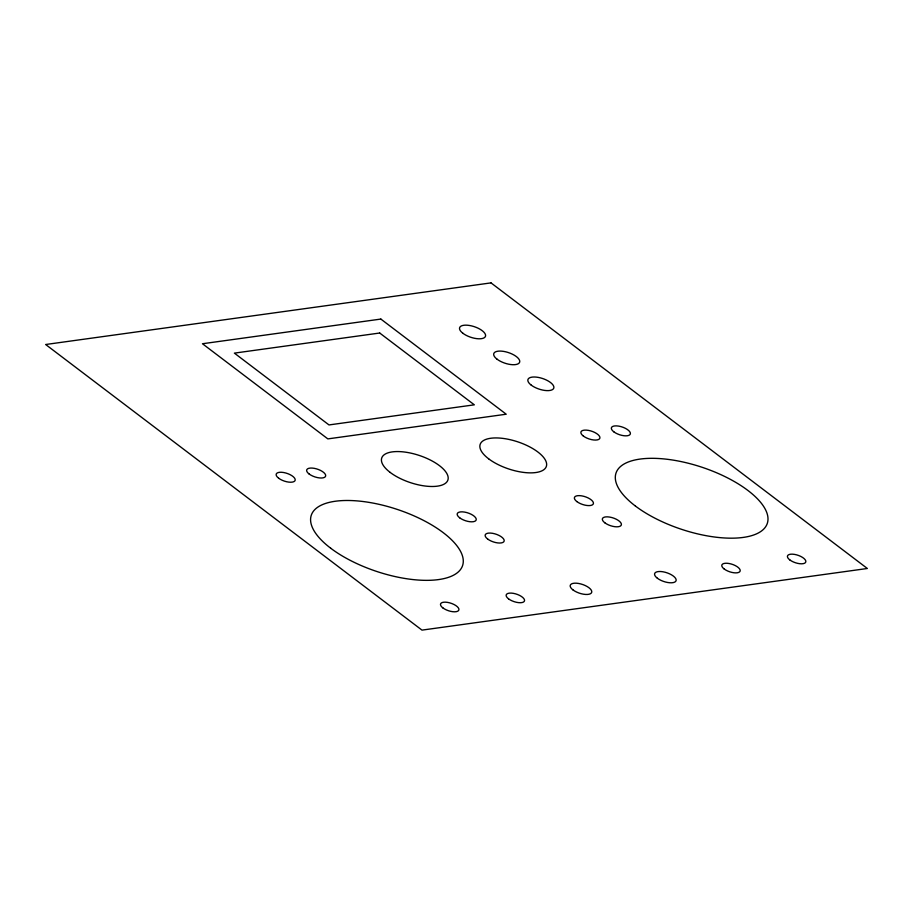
<?xml version="1.0" encoding="UTF-8"?>
<svg xmlns="http://www.w3.org/2000/svg" width="913" height="913" viewBox="0 0 913 913"><rect width="100%" height="100%" fill="white"/><g stroke="black" fill="none" stroke-linecap="round" stroke-linejoin="round"><path stroke-width="1.37" d="M491.011 282.882L45.65 344.509L421.989 630.118L867.35 568.491L491.011 282.882M380.858 319.071L202.469 343.745L327.847 438.891L506.224 414.217L380.858 319.071M379.705 333.017L234.379 353.126L329 424.933L474.326 404.824L379.705 333.017M789.825 559.92A9.632 3.949 18.4 0 0 805.426 562.613A9.632 3.949 18.4 0 0 794.618 554.408A9.632 3.949 18.4 0 0 789.825 559.92M724.192 569.004A9.632 3.949 18.4 0 0 739.792 571.686A9.632 3.949 18.4 0 0 728.985 563.492A9.632 3.949 18.4 0 0 724.192 569.004M508.541 598.837A9.632 3.949 18.4 0 0 524.142 601.53A9.632 3.949 18.4 0 0 513.334 593.336A9.632 3.949 18.4 0 0 508.541 598.837M442.908 607.921A9.632 3.949 18.4 0 0 458.509 610.614A9.632 3.949 18.4 0 0 447.701 602.409A9.632 3.949 18.4 0 0 442.908 607.921M657.383 578.249A11.298 4.633 18.4 0 0 675.677 581.398A11.298 4.633 18.4 0 0 663.009 571.789A11.298 4.633 18.4 0 0 657.383 578.249M572.999 589.924A11.298 4.633 18.4 0 0 591.293 593.073A11.298 4.633 18.4 0 0 578.625 583.464A11.298 4.633 18.4 0 0 572.999 589.924M635.402 506.03A79.716 32.674 18.4 0 0 764.478 528.273A79.716 32.674 18.4 0 0 675.084 460.437A79.716 32.674 18.4 0 0 635.402 506.03M330.677 548.199A79.716 32.674 18.4 0 0 459.764 570.442A79.716 32.674 18.4 0 0 370.37 502.607A79.716 32.674 18.4 0 0 330.677 548.199M488.638 458.805A34.877 14.3 18.4 0 0 545.107 468.54A34.877 14.3 18.4 0 0 506.007 438.856A34.877 14.3 18.4 0 0 488.638 458.805M390.193 472.432A34.877 14.3 18.4 0 0 446.662 482.155A34.877 14.3 18.4 0 0 407.552 452.483A34.877 14.3 18.4 0 0 390.193 472.432M462.948 333.313A13.615 5.581 18.4 0 0 484.997 337.114A13.615 5.581 18.4 0 0 469.727 325.519A13.615 5.581 18.4 0 0 462.948 333.313M497.106 359.231A13.615 5.581 18.4 0 0 519.155 363.032A13.615 5.581 18.4 0 0 503.885 351.437A13.615 5.581 18.4 0 0 497.106 359.231M531.252 385.138A13.615 5.581 18.4 0 0 553.301 388.938A13.615 5.581 18.4 0 0 538.031 377.354A13.615 5.581 18.4 0 0 531.252 385.138M613.844 431.838A9.963 4.086 18.4 0 0 629.97 434.611A9.963 4.086 18.4 0 0 618.797 426.131A9.963 4.086 18.4 0 0 613.844 431.838M583.361 436.049A9.963 4.086 18.4 0 0 599.499 438.833A9.963 4.086 18.4 0 0 588.326 430.354A9.963 4.086 18.4 0 0 583.361 436.049M309.119 473.995A9.963 4.086 18.4 0 0 325.256 476.78A9.963 4.086 18.4 0 0 314.083 468.301A9.963 4.086 18.4 0 0 309.119 473.995M278.648 478.218A9.963 4.086 18.4 0 0 294.785 480.991A9.963 4.086 18.4 0 0 283.612 472.512A9.963 4.086 18.4 0 0 278.648 478.218M604.84 522.807A9.963 4.086 18.4 0 0 620.977 525.58A9.963 4.086 18.4 0 0 609.804 517.1A9.963 4.086 18.4 0 0 604.84 522.807M576.879 501.591A9.963 4.086 18.4 0 0 593.016 504.364A9.963 4.086 18.4 0 0 581.843 495.885A9.963 4.086 18.4 0 0 576.879 501.591M487.645 539.024A9.963 4.086 18.4 0 0 503.771 541.797A9.963 4.086 18.4 0 0 492.598 533.318A9.963 4.086 18.4 0 0 487.645 539.024M459.684 517.808A9.963 4.086 18.4 0 0 475.821 520.581A9.963 4.086 18.4 0 0 464.649 512.102A9.963 4.086 18.4 0 0 459.684 517.808"/></g></svg>
